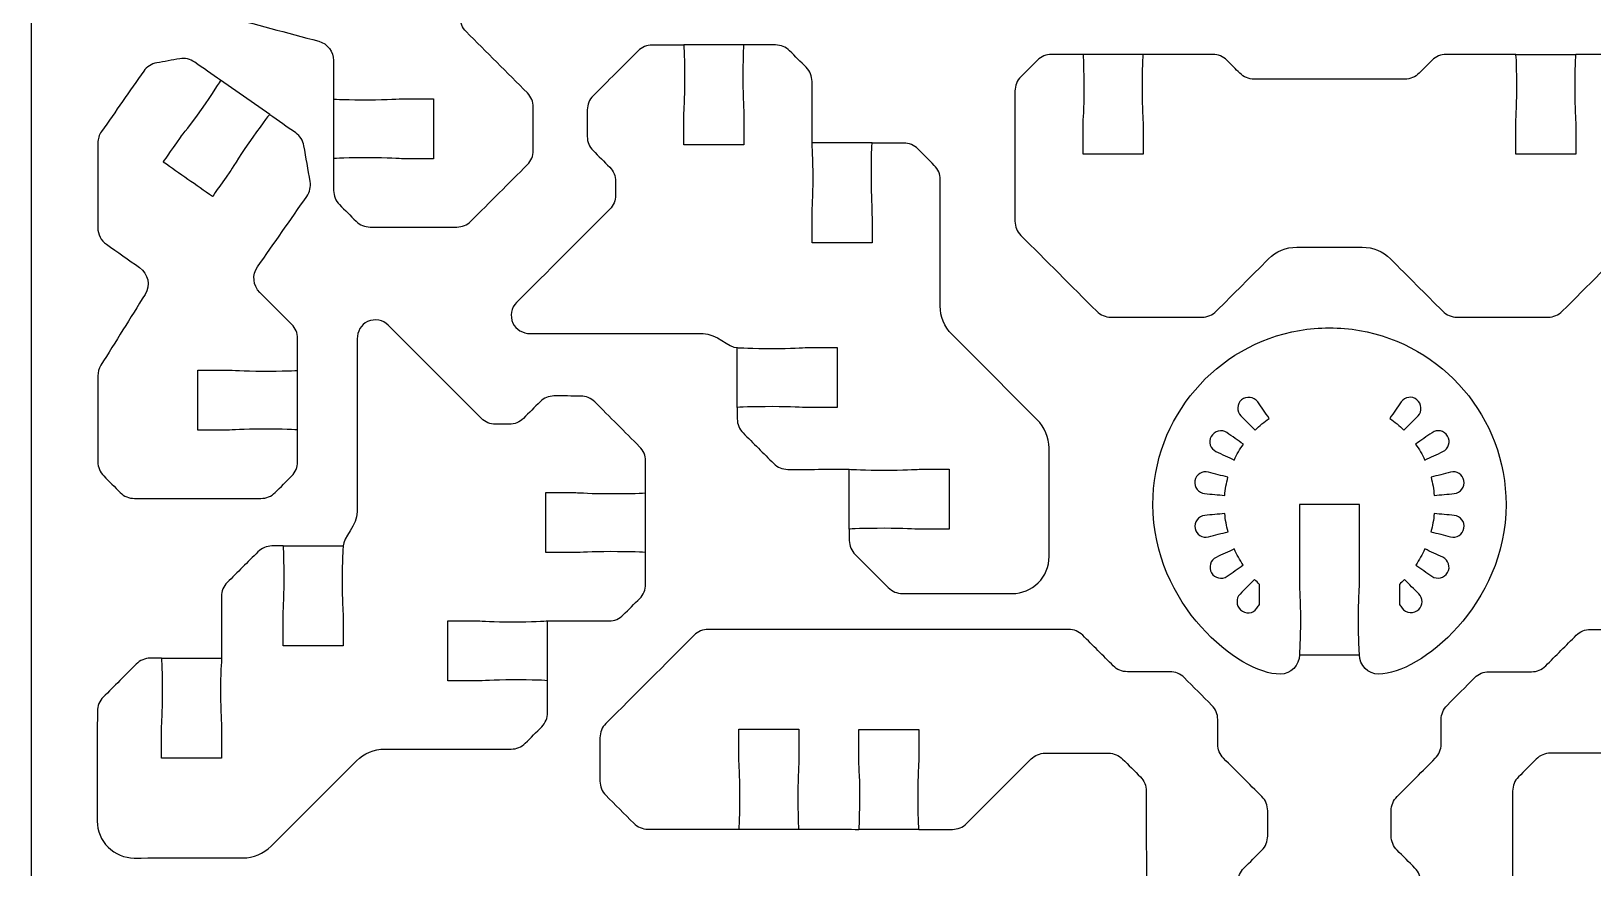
# Model space of a CAD drawing. Extents: x 0 to 400, y 230 to 450.
# Drawn here: x 0 to 78.2, y 283.8 to 325.6 of the extents above; entities that cross this region are included whole.
import ezdxf

# ---------------------------------------------------------------- set-up
doc = ezdxf.new("R2010")
doc.units = 0
doc.header["$MEASUREMENT"] = 0
doc.layers.add('DEFAULT', color=18, linetype='CONTINUOUS')

msp = doc.modelspace()

# ---------------------------------------------------------------- linework, layer by layer
at = {"layer": 'DEFAULT', "color": 1}
for points in [[(35.679, 324.929), (32.679, 324.929)], [(55.668, 324.454), (52.668, 324.454)], [(74.329, 324.452), (77.329, 324.452)], [(11.939, 321.439), (9.482, 323.16)], [(15.14, 322.234), (15.14, 319.234)], [(42.098, 320.022), (39.098, 320.022)], [(35.345, 306.779), (35.345, 309.779)], [(13.333, 305.655), (13.333, 308.655)], [(40.96, 300.69), (40.96, 303.69)], [(30.762, 299.523), (30.762, 302.523)], [(12.611, 299.857), (15.612, 299.857)], [(25.855, 293.105), (25.855, 296.105)], [(6.522, 294.242), (9.522, 294.242)], [(63.499, 294.412), (66.499, 294.412)], [(35.432, 285.686), (38.432, 285.686)], [(41.436, 285.675), (44.436, 285.675)]]:
    msp.add_lwpolyline(points, dxfattribs=at)
for points, knots in [([(0, 242), (0, 307.333), (0, 372.667), (0, 438), (0, 444.627), (5.372, 450), (12, 450), (47.333, 450), (82.667, 450), (118, 450), (124.628, 450), (130, 444.627), (130, 438), (130, 372.667), (130, 307.333), (130, 242), (130, 235.373), (124.628, 230), (118, 230), (82.667, 230), (47.333, 230), (12, 230), (5.372, 230), (0, 235.373), (0, 242)], [0, 0, 0, 0, 555.591, 555.591, 555.591, 556.591, 556.591, 556.591, 857.063, 857.063, 857.063, 858.063, 858.063, 858.063, 1413.654, 1413.654, 1413.654, 1414.654, 1414.654, 1414.654, 1715.126, 1715.126, 1715.126, 1716.126, 1716.126, 1716.126, 1716.126]), ([(25.139, 321.817), (25.139, 321.093), (25.139, 320.368), (25.139, 319.644), (25.139, 319.378), (25.033, 319.124), (24.845, 318.936), (23.901, 317.993), (22.957, 317.05), (22.013, 316.107), (21.825, 315.919), (21.571, 315.814), (21.306, 315.814), (19.861, 315.814), (18.415, 315.814), (16.97, 315.814), (16.704, 315.814), (16.45, 315.919), (16.263, 316.107), (15.986, 316.383), (15.71, 316.66), (15.434, 316.936), (15.246, 317.123), (15.141, 317.378), (15.141, 317.643), (15.141, 318.172), (15.141, 318.7), (15.141, 319.229), (15.141, 319.257), (15.924, 319.279), (16.891, 319.279), (17.857, 319.279), (18.429, 319.229), (18.64, 319.229), (19.14, 319.229), (19.64, 319.229), (20.14, 319.229), (20.14, 320.23), (20.14, 321.231), (20.14, 322.231), (19.64, 322.231), (19.14, 322.231), (18.64, 322.231), (18.429, 322.231), (17.857, 322.182), (16.891, 322.182), (15.924, 322.182), (15.141, 322.203), (15.137, 322.231), (15.137, 322.869), (15.137, 323.507), (15.137, 324.145), (15.137, 324.598), (14.833, 324.994), (14.396, 325.111), (12.797, 325.539), (11.199, 325.968), (9.6, 326.396), (9.344, 326.465), (9.126, 326.632), (8.993, 326.862), (8.323, 328.021), (7.654, 329.18), (6.984, 330.339), (6.851, 330.569), (6.815, 330.842), (6.884, 331.098), (7.23, 332.387), (7.576, 333.676), (7.921, 334.965), (7.99, 335.221), (8.158, 335.44), (8.388, 335.572), (9.544, 336.239), (10.701, 336.905), (11.858, 337.572), (12.087, 337.704), (12.36, 337.739), (12.616, 337.671), (13.905, 337.325), (15.195, 336.979), (16.484, 336.633), (16.74, 336.564), (16.958, 336.397), (17.091, 336.167), (18.508, 333.712), (19.925, 331.258), (21.343, 328.803), (21.431, 328.651), (21.477, 328.478), (21.477, 328.303), (21.477, 327.638), (21.477, 326.972), (21.477, 326.307), (21.477, 326.042), (21.582, 325.788), (21.77, 325.6), (22.795, 324.575), (23.82, 323.55), (24.846, 322.524), (25.033, 322.337), (25.139, 322.082), (25.139, 321.817)], [1, 1, 1, 1, 7.161, 7.161, 7.161, 8.161, 8.161, 8.161, 19.509359, 19.509359, 19.509359, 20.509359, 20.509359, 20.509359, 32.802359, 32.802359, 32.802359, 33.802359, 33.802359, 33.802359, 37.12576, 37.12576, 37.12576, 38.12576, 38.12576, 38.12576, 42.62176, 42.62176, 42.62176, 43.62176, 43.62176, 43.62176, 44.62176, 44.62176, 44.62176, 48.87176, 48.87176, 48.87176, 57.38176, 57.38176, 57.38176, 61.63176, 61.63176, 61.63176, 62.63176, 62.63176, 62.63176, 63.64176, 63.64176, 63.64176, 69.06676, 69.06676, 69.06676, 70.06676, 70.06676, 70.06676, 84.1414, 84.1414, 84.1414, 85.1414, 85.1414, 85.1414, 96.524447, 96.524447, 96.524447, 97.524447, 97.524447, 97.524447, 108.871922, 108.871922, 108.871922, 109.871922, 109.871922, 109.871922, 121.222786, 121.222786, 121.222786, 122.222786, 122.222786, 122.222786, 133.574643, 133.574643, 133.574643, 134.574643, 134.574643, 134.574643, 158.679424, 158.679424, 158.679424, 159.679424, 159.679424, 159.679424, 165.335424, 165.335424, 165.335424, 166.335424, 166.335424, 166.335424, 178.667366, 178.667366, 178.667366, 179.667366, 179.667366, 179.667366, 179.667366]), ([(44.39, 319.728), (44.666, 319.453), (44.941, 319.178), (45.216, 318.902), (45.406, 318.713), (45.51, 318.458), (45.51, 318.194), (45.51, 316.084), (45.51, 313.973), (45.51, 311.863), (45.508, 311.332), (45.72, 310.825), (46.097, 310.448), (47.522, 309.023), (48.947, 307.598), (50.372, 306.173), (50.749, 305.796), (50.958, 305.287), (50.958, 304.759), (50.959, 302.947), (50.96, 301.135), (50.961, 299.323), (50.961, 298.834), (50.766, 298.36), (50.42, 298.013), (50.073, 297.666), (49.602, 297.47), (49.11, 297.472), (47.28, 297.473), (45.45, 297.474), (43.619, 297.475), (43.355, 297.475), (43.101, 297.579), (42.911, 297.769), (42.359, 298.321), (41.807, 298.873), (41.255, 299.425), (41.07, 299.61), (40.963, 299.862), (40.96, 300.124), (40.96, 300.312), (40.96, 300.5), (40.96, 300.687), (40.96, 300.717), (41.744, 300.737), (42.711, 300.737), (43.677, 300.74), (44.248, 300.688), (44.46, 300.69), (45.336, 300.688), (45.959, 300.688), (45.959, 300.688), (45.959, 301.689), (45.959, 302.69), (45.959, 303.691), (45.959, 303.691), (45.336, 303.691), (44.458, 303.691), (44.248, 303.691), (43.677, 303.644), (42.711, 303.641), (41.744, 303.641), (41.105, 303.691), (40.96, 303.691), (39.932, 303.69), (38.903, 303.689), (37.875, 303.688), (37.613, 303.688), (37.362, 303.792), (37.177, 303.977), (36.664, 304.49), (36.152, 305.002), (35.64, 305.514), (35.454, 305.7), (35.349, 305.952), (35.348, 306.215), (35.347, 306.402), (35.346, 306.589), (35.345, 306.777), (35.345, 306.807), (36.129, 306.826), (37.096, 306.826), (38.062, 306.829), (38.633, 306.777), (38.845, 306.779), (39.721, 306.777), (40.344, 306.777), (40.344, 306.777), (40.344, 307.778), (40.344, 308.779), (40.344, 309.78), (40.344, 309.78), (39.721, 309.78), (38.843, 309.78), (38.633, 309.78), (38.062, 309.733), (37.096, 309.73), (36.129, 309.73), (35.415, 309.78), (35.345, 309.78), (34.951, 309.78), (34.28, 310.486), (33.642, 310.486), (30.755, 310.486), (27.867, 310.486), (24.98, 310.486), (24.621, 310.486), (24.27, 310.678), (24.12, 311.007), (23.95, 311.372), (24.038, 311.778), (24.3, 312.04), (25.854, 313.595), (27.409, 315.149), (28.963, 316.704), (29.151, 316.891), (29.256, 317.145), (29.256, 317.411), (29.256, 317.64), (29.256, 317.87), (29.256, 318.099), (29.256, 318.364), (29.151, 318.618), (28.962, 318.808), (28.683, 319.086), (28.405, 319.364), (28.127, 319.642), (27.942, 319.827), (27.839, 320.078), (27.839, 320.339), (27.84, 320.785), (27.841, 321.231), (27.842, 321.677), (27.842, 321.941), (27.947, 322.193), (28.134, 322.38), (28.883, 323.129), (29.632, 323.879), (30.382, 324.628), (30.57, 324.816), (30.824, 324.921), (31.09, 324.922), (31.619, 324.923), (32.149, 324.923), (32.679, 324.924), (32.706, 324.897), (32.726, 324.123), (32.726, 323.175), (32.729, 322.21), (32.678, 321.636), (32.678, 321.427), (32.676, 320.551), (32.678, 319.925), (32.678, 319.925), (33.679, 319.926), (34.679, 319.927), (35.68, 319.927), (35.68, 320.426), (35.68, 320.925), (35.68, 321.424), (35.68, 321.639), (35.632, 322.21), (35.63, 323.175), (35.63, 324.128), (35.652, 324.899), (35.68, 324.927), (36.208, 324.927), (36.737, 324.927), (37.266, 324.927), (37.531, 324.927), (37.786, 324.821), (37.973, 324.634), (38.249, 324.358), (38.524, 324.082), (38.8, 323.807), (38.99, 323.617), (39.094, 323.362), (39.094, 323.098), (39.094, 322.072), (39.094, 321.046), (39.094, 320.02), (39.094, 319.875), (39.145, 319.237), (39.145, 318.269), (39.142, 317.304), (39.094, 316.732), (39.094, 316.523), (39.094, 315.644), (39.094, 315.021), (39.094, 315.021), (40.096, 315.021), (41.097, 315.021), (42.098, 315.021), (42.098, 315.021), (42.098, 315.645), (42.095, 316.52), (42.098, 316.732), (42.045, 317.304), (42.048, 318.269), (42.048, 319.237), (42.068, 320.02), (42.098, 320.02), (42.627, 320.02), (43.157, 320.02), (43.686, 320.02), (43.95, 320.02), (44.203, 319.915), (44.39, 319.728)], [0, 0, 0, 0, 3.310674, 3.310674, 3.310674, 4.310674, 4.310674, 4.310674, 22.256674, 22.256674, 22.256674, 23.256674, 23.256674, 23.256674, 40.395528, 40.395528, 40.395528, 41.395528, 41.395528, 41.395528, 56.80353, 56.80353, 56.80353, 57.80353, 57.80353, 57.80353, 58.80353, 58.80353, 58.80353, 74.367531, 74.367531, 74.367531, 75.367531, 75.367531, 75.367531, 82.007971, 82.007971, 82.007971, 83.007971, 83.007971, 83.007971, 84.604971, 84.604971, 84.604971, 85.604971, 85.604971, 85.604971, 86.604971, 86.604971, 86.604971, 87.604971, 87.604971, 87.604971, 96.117971, 96.117971, 96.117971, 97.117971, 97.117971, 97.117971, 98.117971, 98.117971, 98.117971, 99.117971, 99.117971, 99.117971, 107.864974, 107.864974, 107.864974, 108.864974, 108.864974, 108.864974, 115.026702, 115.026702, 115.026702, 116.026702, 116.026702, 116.026702, 117.619718, 117.619718, 117.619718, 118.619718, 118.619718, 118.619718, 119.619718, 119.619718, 119.619718, 120.619718, 120.619718, 120.619718, 129.133718, 129.133718, 129.133718, 130.133718, 130.133718, 130.133718, 131.133718, 131.133718, 131.133718, 132.133718, 132.133718, 132.133718, 133.133718, 133.133718, 133.133718, 157.684718, 157.684718, 157.684718, 158.684718, 158.684718, 158.684718, 159.684718, 159.684718, 159.684718, 178.380621, 178.380621, 178.380621, 179.380621, 179.380621, 179.380621, 181.331621, 181.331621, 181.331621, 182.331621, 182.331621, 182.331621, 185.676943, 185.676943, 185.676943, 186.676943, 186.676943, 186.676943, 190.469952, 190.469952, 190.469952, 191.469952, 191.469952, 191.469952, 200.481321, 200.481321, 200.481321, 201.481321, 201.481321, 201.481321, 205.986326, 205.986326, 205.986326, 206.986326, 206.986326, 206.986326, 207.986326, 207.986326, 207.986326, 208.986326, 208.986326, 208.986326, 217.493328, 217.493328, 217.493328, 221.736328, 221.736328, 221.736328, 222.736328, 222.736328, 222.736328, 223.736328, 223.736328, 223.736328, 228.233328, 228.233328, 228.233328, 229.233328, 229.233328, 229.233328, 232.549659, 232.549659, 232.549659, 233.549659, 233.549659, 233.549659, 242.275659, 242.275659, 242.275659, 243.275659, 243.275659, 243.275659, 244.275659, 244.275659, 244.275659, 245.275659, 245.275659, 245.275659, 253.789659, 253.789659, 253.789659, 254.789659, 254.789659, 254.789659, 255.789659, 255.789659, 255.789659, 256.789659, 256.789659, 256.789659, 261.290659, 261.290659, 261.290659, 262.290659, 262.290659, 262.290659, 262.290659]), ([(11.443, 312.543), (11.975, 312.01), (12.508, 311.478), (13.04, 310.945), (13.228, 310.758), (13.333, 310.503), (13.333, 310.238), (13.333, 309.71), (13.333, 309.181), (13.333, 308.652), (13.333, 308.624), (12.55, 308.603), (11.583, 308.603), (10.617, 308.603), (10.045, 308.652), (9.834, 308.652), (9.334, 308.652), (8.834, 308.652), (8.334, 308.652), (8.334, 307.652), (8.334, 306.651), (8.334, 305.65), (8.834, 305.65), (9.334, 305.65), (9.834, 305.65), (10.045, 305.65), (10.617, 305.7), (11.583, 305.7), (12.55, 305.7), (13.333, 305.678), (13.333, 305.65), (13.333, 305.121), (13.333, 304.593), (13.333, 304.064), (13.333, 303.799), (13.228, 303.544), (13.04, 303.357), (12.764, 303.08), (12.488, 302.804), (12.211, 302.528), (12.024, 302.34), (11.77, 302.235), (11.504, 302.235), (9.391, 302.235), (7.278, 302.235), (5.164, 302.235), (4.899, 302.235), (4.645, 302.34), (4.457, 302.528), (4.181, 302.804), (3.904, 303.081), (3.628, 303.357), (3.441, 303.544), (3.335, 303.799), (3.335, 304.064), (3.335, 305.498), (3.335, 306.932), (3.335, 308.366), (3.335, 308.553), (3.388, 308.736), (3.487, 308.895), (4.225, 310.077), (4.963, 311.259), (5.701, 312.44), (5.983, 312.892), (5.862, 313.484), (5.426, 313.79), (4.871, 314.178), (4.317, 314.566), (3.762, 314.954), (3.495, 315.141), (3.335, 315.447), (3.335, 315.774), (3.335, 317.188), (3.335, 318.603), (3.335, 320.018), (3.335, 320.223), (3.398, 320.423), (3.516, 320.591), (4.222, 321.6), (4.928, 322.61), (5.634, 323.619), (5.786, 323.837), (6.019, 323.985), (6.281, 324.031), (6.666, 324.098), (7.051, 324.166), (7.436, 324.234), (7.697, 324.279), (7.966, 324.219), (8.183, 324.067), (8.615, 323.764), (9.048, 323.461), (9.481, 323.158), (9.505, 323.141), (9.072, 322.488), (8.521, 321.694), (7.964, 320.908), (7.593, 320.463), (7.473, 320.294), (6.972, 319.574), (6.613, 319.062), (6.613, 319.062), (7.432, 318.489), (8.252, 317.915), (9.072, 317.341), (9.072, 317.341), (9.431, 317.852), (9.936, 318.569), (10.056, 318.741), (10.342, 319.239), (10.899, 320.029), (11.439, 320.805), (11.901, 321.43), (11.94, 321.437), (12.373, 321.133), (12.807, 320.829), (13.241, 320.525), (13.458, 320.372), (13.606, 320.14), (13.652, 319.878), (13.756, 319.284), (13.86, 318.689), (13.964, 318.094), (14.009, 317.833), (13.95, 317.565), (13.798, 317.348), (12.976, 316.173), (12.153, 314.998), (11.331, 313.823), (11.052, 313.426), (11.1, 312.886), (11.443, 312.543)], [0, 0, 0, 0, 6.403559, 6.403559, 6.403559, 7.403559, 7.403559, 7.403559, 11.898559, 11.898559, 11.898559, 12.898559, 12.898559, 12.898559, 13.898559, 13.898559, 13.898559, 18.148559, 18.148559, 18.148559, 26.659559, 26.659559, 26.659559, 30.909559, 30.909559, 30.909559, 31.909559, 31.909559, 31.909559, 32.909559, 32.909559, 32.909559, 37.404559, 37.404559, 37.404559, 38.404559, 38.404559, 38.404559, 41.727961, 41.727961, 41.727961, 42.727961, 42.727961, 42.727961, 60.699961, 60.699961, 60.699961, 61.699961, 61.699961, 61.699961, 65.022656, 65.022656, 65.022656, 66.022656, 66.022656, 66.022656, 78.215656, 78.215656, 78.215656, 79.215656, 79.215656, 79.215656, 91.063465, 91.063465, 91.063465, 92.063465, 92.063465, 92.063465, 97.8216, 97.8216, 97.8216, 98.8216, 98.8216, 98.8216, 110.8526, 110.8526, 110.8526, 111.8526, 111.8526, 111.8526, 122.327956, 122.327956, 122.327956, 123.327956, 123.327956, 123.327956, 126.654035, 126.654035, 126.654035, 127.654035, 127.654035, 127.654035, 132.145802, 132.145802, 132.145802, 133.145802, 133.145802, 133.145802, 134.145802, 134.145802, 134.145802, 135.145802, 135.145802, 135.145802, 143.653771, 143.653771, 143.653771, 144.653771, 144.653771, 144.653771, 145.653771, 145.653771, 145.653771, 146.653771, 146.653771, 146.653771, 151.157499, 151.157499, 151.157499, 152.157499, 152.157499, 152.157499, 157.29234, 157.29234, 157.29234, 158.29234, 158.29234, 158.29234, 170.488082, 170.488082, 170.488082, 171.488082, 171.488082, 171.488082, 171.488082]), ([(61.95, 314.221), (61.077, 313.348), (60.203, 312.474), (59.329, 311.6), (59.142, 311.413), (58.887, 311.307), (58.622, 311.307), (57.099, 311.307), (55.576, 311.307), (54.053, 311.307), (53.788, 311.307), (53.534, 311.413), (53.346, 311.6), (52.079, 312.867), (50.813, 314.133), (49.546, 315.399), (49.359, 315.587), (49.254, 315.841), (49.254, 316.107), (49.254, 318.279), (49.254, 320.451), (49.254, 322.623), (49.254, 322.888), (49.359, 323.143), (49.546, 323.33), (49.823, 323.606), (50.099, 323.883), (50.375, 324.159), (50.563, 324.347), (50.817, 324.452), (51.083, 324.452), (51.611, 324.452), (52.14, 324.452), (52.669, 324.452), (52.697, 324.452), (52.718, 323.669), (52.718, 322.702), (52.718, 321.735), (52.669, 321.164), (52.669, 320.952), (52.669, 320.452), (52.669, 319.953), (52.669, 319.453), (53.669, 319.453), (54.67, 319.453), (55.671, 319.453), (55.671, 319.953), (55.671, 320.452), (55.671, 320.952), (55.671, 321.164), (55.621, 321.735), (55.621, 322.702), (55.621, 323.669), (55.642, 324.452), (55.671, 324.452), (56.833, 324.452), (57.996, 324.452), (59.158, 324.452), (59.424, 324.452), (59.678, 324.347), (59.865, 324.159), (60.082, 323.943), (60.298, 323.726), (60.514, 323.51), (60.702, 323.322), (60.956, 323.217), (61.221, 323.217), (63.74, 323.217), (66.259, 323.217), (68.778, 323.217), (69.044, 323.217), (69.298, 323.322), (69.486, 323.51), (69.702, 323.726), (69.918, 323.943), (70.135, 324.159), (70.322, 324.347), (70.577, 324.452), (70.842, 324.452), (72.004, 324.452), (73.167, 324.452), (74.329, 324.452), (74.357, 324.452), (74.378, 323.669), (74.378, 322.702), (74.378, 321.735), (74.329, 321.164), (74.329, 320.952), (74.329, 320.452), (74.329, 319.953), (74.329, 319.453), (75.33, 319.453), (76.331, 319.453), (77.331, 319.453), (77.331, 319.953), (77.331, 320.452), (77.331, 320.952), (77.331, 321.164), (77.282, 321.735), (77.282, 322.702), (77.282, 323.669), (77.303, 324.452), (77.331, 324.452), (77.86, 324.452), (78.389, 324.452), (78.917, 324.452), (79.183, 324.452), (79.437, 324.347), (79.625, 324.159), (79.901, 323.883), (80.177, 323.606), (80.453, 323.33), (80.641, 323.143), (80.746, 322.888), (80.746, 322.623), (80.746, 320.451), (80.746, 318.279), (80.746, 316.106), (80.746, 315.841), (80.641, 315.587), (80.454, 315.399), (79.188, 314.133), (77.923, 312.867), (76.658, 311.6), (76.47, 311.413), (76.216, 311.307), (75.95, 311.307), (74.427, 311.307), (72.904, 311.307), (71.382, 311.307), (71.116, 311.307), (70.862, 311.413), (70.674, 311.6), (69.801, 312.474), (68.927, 313.348), (68.054, 314.221), (67.679, 314.596), (67.17, 314.807), (66.639, 314.807), (65.548, 314.807), (64.456, 314.807), (63.364, 314.807), (62.834, 314.807), (62.325, 314.596), (61.95, 314.221)], [0, 0, 0, 0, 10.506193, 10.506193, 10.506193, 11.506193, 11.506193, 11.506193, 24.458193, 24.458193, 24.458193, 25.458193, 25.458193, 25.458193, 40.688566, 40.688566, 40.688566, 41.688566, 41.688566, 41.688566, 60.159566, 60.159566, 60.159566, 61.159566, 61.159566, 61.159566, 64.48226, 64.48226, 64.48226, 65.48226, 65.48226, 65.48226, 69.97726, 69.97726, 69.97726, 70.97726, 70.97726, 70.97726, 71.97726, 71.97726, 71.97726, 76.22726, 76.22726, 76.22726, 84.73826, 84.73826, 84.73826, 88.98826, 88.98826, 88.98826, 89.98826, 89.98826, 89.98826, 90.98826, 90.98826, 90.98826, 100.87326, 100.87326, 100.87326, 101.87326, 101.87326, 101.87326, 104.474706, 104.474706, 104.474706, 105.474706, 105.474706, 105.474706, 126.896706, 126.896706, 126.896706, 127.896706, 127.896706, 127.896706, 130.497445, 130.497445, 130.497445, 131.497445, 131.497445, 131.497445, 141.382445, 141.382445, 141.382445, 142.382445, 142.382445, 142.382445, 143.382445, 143.382445, 143.382445, 147.632445, 147.632445, 147.632445, 156.142445, 156.142445, 156.142445, 160.392445, 160.392445, 160.392445, 161.392445, 161.392445, 161.392445, 162.392445, 162.392445, 162.392445, 166.888445, 166.888445, 166.888445, 167.888445, 167.888445, 167.888445, 171.210433, 171.210433, 171.210433, 172.210433, 172.210433, 172.210433, 190.682433, 190.682433, 190.682433, 191.682433, 191.682433, 191.682433, 206.905736, 206.905736, 206.905736, 207.905736, 207.905736, 207.905736, 220.855736, 220.855736, 220.855736, 221.855736, 221.855736, 221.855736, 232.361928, 232.361928, 232.361928, 233.361928, 233.361928, 233.361928, 242.644928, 242.644928, 242.644928, 243.644928, 243.644928, 243.644928, 243.644928]), ([(25.563, 290.81), (25.288, 290.535), (25.013, 290.259), (24.738, 289.984), (24.548, 289.795), (24.294, 289.69), (24.029, 289.69), (21.919, 289.69), (19.809, 289.69), (17.698, 289.69), (17.167, 289.692), (16.66, 289.48), (16.284, 289.104), (14.859, 287.679), (13.433, 286.253), (12.008, 284.828), (11.632, 284.451), (11.123, 284.242), (10.594, 284.242), (8.782, 284.241), (6.97, 284.24), (5.158, 284.239), (4.67, 284.239), (4.195, 284.434), (3.849, 284.781), (3.502, 285.127), (3.305, 285.599), (3.307, 286.09), (3.308, 287.921), (3.309, 289.751), (3.31, 291.581), (3.31, 291.845), (3.415, 292.1), (3.604, 292.289), (4.156, 292.841), (4.708, 293.393), (5.26, 293.945), (5.445, 294.13), (5.697, 294.238), (5.959, 294.24), (6.147, 294.24), (6.335, 294.24), (6.523, 294.24), (6.553, 294.24), (6.573, 293.456), (6.573, 292.489), (6.575, 291.524), (6.523, 290.952), (6.525, 290.74), (6.523, 289.864), (6.523, 289.241), (6.523, 289.241), (7.524, 289.241), (8.525, 289.241), (9.526, 289.241), (9.526, 289.241), (9.526, 289.864), (9.526, 290.743), (9.526, 290.952), (9.479, 291.523), (9.476, 292.489), (9.476, 293.457), (9.526, 294.095), (9.526, 294.24), (9.525, 295.269), (9.525, 296.297), (9.524, 297.326), (9.524, 297.587), (9.627, 297.839), (9.813, 298.024), (10.325, 298.536), (10.837, 299.048), (11.35, 299.561), (11.536, 299.746), (11.787, 299.851), (12.05, 299.853), (12.237, 299.854), (12.425, 299.854), (12.612, 299.855), (12.642, 299.855), (12.662, 299.072), (12.662, 298.104), (12.665, 297.139), (12.612, 296.567), (12.614, 296.355), (12.612, 295.48), (12.612, 294.856), (12.612, 294.856), (13.613, 294.856), (14.614, 294.856), (15.615, 294.856), (15.615, 294.856), (15.615, 295.48), (15.615, 296.358), (15.615, 296.567), (15.568, 297.139), (15.565, 298.104), (15.565, 299.072), (15.615, 299.785), (15.615, 299.855), (15.615, 300.249), (16.321, 300.92), (16.321, 301.559), (16.321, 304.446), (16.321, 307.333), (16.321, 310.22), (16.321, 310.579), (16.513, 310.931), (16.842, 311.081), (17.207, 311.25), (17.613, 311.163), (17.875, 310.901), (19.43, 309.346), (20.985, 307.791), (22.539, 306.237), (22.726, 306.05), (22.981, 305.944), (23.246, 305.944), (23.476, 305.944), (23.705, 305.944), (23.934, 305.944), (24.199, 305.944), (24.453, 306.049), (24.643, 306.239), (24.921, 306.517), (25.2, 306.795), (25.478, 307.073), (25.663, 307.258), (25.913, 307.362), (26.174, 307.361), (26.621, 307.36), (27.067, 307.359), (27.513, 307.358), (27.776, 307.358), (28.029, 307.253), (28.215, 307.067), (28.964, 306.317), (29.714, 305.568), (30.463, 304.819), (30.651, 304.631), (30.757, 304.376), (30.757, 304.111), (30.758, 303.581), (30.759, 303.051), (30.76, 302.521), (30.732, 302.494), (29.959, 302.474), (29.011, 302.474), (28.045, 302.472), (27.472, 302.522), (27.262, 302.522), (26.387, 302.524), (25.761, 302.522), (25.761, 302.522), (25.761, 301.521), (25.762, 300.521), (25.763, 299.521), (26.262, 299.521), (26.761, 299.521), (27.26, 299.521), (27.474, 299.521), (28.045, 299.568), (29.011, 299.57), (29.964, 299.57), (30.734, 299.548), (30.762, 299.521), (30.762, 298.992), (30.762, 298.463), (30.762, 297.934), (30.762, 297.669), (30.657, 297.415), (30.469, 297.227), (30.193, 296.952), (29.918, 296.676), (29.642, 296.4), (29.452, 296.211), (29.198, 296.106), (28.934, 296.106), (27.907, 296.106), (26.881, 296.106), (25.855, 296.106), (25.711, 296.106), (25.072, 296.056), (24.104, 296.056), (23.139, 296.059), (22.567, 296.106), (22.358, 296.106), (21.48, 296.106), (20.856, 296.106), (20.856, 296.106), (20.856, 295.105), (20.856, 294.103), (20.856, 293.102), (20.856, 293.102), (21.48, 293.102), (22.355, 293.105), (22.567, 293.102), (23.139, 293.155), (24.104, 293.152), (25.072, 293.152), (25.855, 293.132), (25.855, 293.102), (25.855, 292.573), (25.855, 292.044), (25.855, 291.514), (25.855, 291.25), (25.75, 290.997), (25.563, 290.81)], [0, 0, 0, 0, 3.310674, 3.310674, 3.310674, 4.310674, 4.310674, 4.310674, 22.256674, 22.256674, 22.256674, 23.256674, 23.256674, 23.256674, 40.396235, 40.396235, 40.396235, 41.396235, 41.396235, 41.396235, 56.805237, 56.805237, 56.805237, 57.805237, 57.805237, 57.805237, 58.805237, 58.805237, 58.805237, 74.368238, 74.368238, 74.368238, 75.368238, 75.368238, 75.368238, 82.007971, 82.007971, 82.007971, 83.007971, 83.007971, 83.007971, 84.604971, 84.604971, 84.604971, 85.604971, 85.604971, 85.604971, 86.604971, 86.604971, 86.604971, 87.604971, 87.604971, 87.604971, 96.118971, 96.118971, 96.118971, 97.118971, 97.118971, 97.118971, 98.118971, 98.118971, 98.118971, 99.118971, 99.118971, 99.118971, 107.865974, 107.865974, 107.865974, 108.865974, 108.865974, 108.865974, 115.027702, 115.027702, 115.027702, 116.027702, 116.027702, 116.027702, 117.620718, 117.620718, 117.620718, 118.620718, 118.620718, 118.620718, 119.620718, 119.620718, 119.620718, 120.620718, 120.620718, 120.620718, 129.133718, 129.133718, 129.133718, 130.133718, 130.133718, 130.133718, 131.133718, 131.133718, 131.133718, 132.133718, 132.133718, 132.133718, 133.133718, 133.133718, 133.133718, 157.684718, 157.684718, 157.684718, 158.684718, 158.684718, 158.684718, 159.684718, 159.684718, 159.684718, 178.380621, 178.380621, 178.380621, 179.380621, 179.380621, 179.380621, 181.331621, 181.331621, 181.331621, 182.331621, 182.331621, 182.331621, 185.67765, 185.67765, 185.67765, 186.67765, 186.67765, 186.67765, 190.470659, 190.470659, 190.470659, 191.470659, 191.470659, 191.470659, 200.482735, 200.482735, 200.482735, 201.482735, 201.482735, 201.482735, 205.98774, 205.98774, 205.98774, 206.98774, 206.98774, 206.98774, 207.98774, 207.98774, 207.98774, 208.98774, 208.98774, 208.98774, 217.494742, 217.494742, 217.494742, 221.737742, 221.737742, 221.737742, 222.737742, 222.737742, 222.737742, 223.737742, 223.737742, 223.737742, 228.234742, 228.234742, 228.234742, 229.234742, 229.234742, 229.234742, 232.551073, 232.551073, 232.551073, 233.551073, 233.551073, 233.551073, 242.277073, 242.277073, 242.277073, 243.277073, 243.277073, 243.277073, 244.277073, 244.277073, 244.277073, 245.277073, 245.277073, 245.277073, 253.791073, 253.791073, 253.791073, 254.791073, 254.791073, 254.791073, 255.791073, 255.791073, 255.791073, 256.791073, 256.791073, 256.791073, 261.292073, 261.292073, 261.292073, 262.292073, 262.292073, 262.292073, 262.292073]), ([(63.499, 310.639), (59.333, 309.927), (56.161, 306.3), (56.161, 301.926), (56.161, 296.927), (60.461, 293.442), (62.529, 293.438), (63.069, 293.442), (63.499, 293.872), (63.499, 294.412), (63.499, 294.496), (63.548, 295.195), (63.548, 296.161), (63.548, 297.128), (63.499, 297.7), (63.499, 297.911), (63.499, 299.249), (63.499, 300.588), (63.499, 301.926), (64.5, 301.926), (65.5, 301.926), (66.501, 301.926), (66.501, 300.588), (66.501, 299.249), (66.501, 297.911), (66.501, 297.7), (66.452, 297.128), (66.452, 296.161), (66.452, 295.195), (66.501, 294.496), (66.501, 294.412), (66.501, 293.872), (66.931, 293.442), (67.471, 293.442), (69.538, 293.442), (73.839, 296.927), (73.839, 301.926), (73.839, 306.3), (70.667, 309.927), (66.501, 310.639), (66.014, 310.728), (65.51, 310.77), (64.998, 310.77), (64.487, 310.77), (63.986, 310.728), (63.499, 310.639)], [1, 1, 1, 1, 2, 2, 2, 3.01, 3.01, 3.01, 4.01, 4.01, 4.01, 5.01, 5.01, 5.01, 6.01, 6.01, 6.01, 17.39, 17.39, 17.39, 25.9, 25.9, 25.9, 37.28, 37.28, 37.28, 38.28, 38.28, 38.28, 39.28, 39.28, 39.28, 40.29, 40.29, 40.29, 41.29, 41.29, 41.29, 42.29, 42.29, 42.29, 43.29, 43.29, 43.29, 44.29, 44.29, 44.29, 44.29]), ([(60.567, 306.364), (60.345, 306.586), (60.359, 306.956), (60.599, 307.161), (60.842, 307.366), (61.223, 307.327), (61.407, 307.066), (61.599, 306.791), (61.79, 306.515), (61.982, 306.24), (61.731, 306.064), (61.495, 305.866), (61.28, 305.651), (61.042, 305.889), (60.805, 306.126), (60.567, 306.364)], [2.856711, 2.856711, 2.856711, 2.856711, 3.856711, 3.856711, 3.856711, 4.856711, 4.856711, 4.856711, 7.708465, 7.708465, 7.708465, 8.708465, 8.708465, 8.708465, 11.565177, 11.565177, 11.565177, 11.565177]), ([(69.38, 307.175), (69.62, 306.974), (69.655, 306.582), (69.436, 306.364), (69.199, 306.126), (68.961, 305.889), (68.724, 305.651), (68.508, 305.866), (68.272, 306.064), (68.022, 306.24), (68.213, 306.515), (68.405, 306.791), (68.597, 307.066), (68.776, 307.32), (69.14, 307.376), (69.38, 307.175)], [1, 1, 1, 1, 2, 2, 2, 4.856711, 4.856711, 4.856711, 5.856711, 5.856711, 5.856711, 8.708465, 8.708465, 8.708465, 9.708465, 9.708465, 9.708465, 9.708465]), ([(59.318, 304.582), (59.033, 304.713), (58.916, 305.062), (59.072, 305.33), (59.227, 305.602), (59.608, 305.704), (59.862, 305.528), (60.138, 305.334), (60.414, 305.14), (60.691, 304.946), (60.514, 304.699), (60.359, 304.434), (60.232, 304.155), (59.928, 304.298), (59.623, 304.44), (59.318, 304.582)], [2.858706, 2.858706, 2.858706, 2.858706, 3.858706, 3.858706, 3.858706, 4.858706, 4.858706, 4.858706, 7.730117, 7.730117, 7.730117, 8.730117, 8.730117, 8.730117, 11.588823, 11.588823, 11.588823, 11.588823]), ([(70.914, 305.355), (71.077, 305.08), (70.971, 304.713), (70.681, 304.579), (70.379, 304.438), (70.077, 304.296), (69.775, 304.155), (69.644, 304.434), (69.489, 304.699), (69.313, 304.949), (69.587, 305.141), (69.861, 305.332), (70.135, 305.524), (70.396, 305.708), (70.756, 305.63), (70.914, 305.355)], [1, 1, 1, 1, 2, 2, 2, 4.836353, 4.836353, 4.836353, 5.836353, 5.836353, 5.836353, 8.679907, 8.679907, 8.679907, 9.679907, 9.679907, 9.679907, 9.679907]), ([(58.751, 302.476), (58.437, 302.504), (58.211, 302.797), (58.264, 303.111), (58.32, 303.422), (58.634, 303.637), (58.941, 303.552), (59.267, 303.465), (59.592, 303.378), (59.918, 303.291), (59.837, 302.998), (59.784, 302.698), (59.759, 302.388), (59.423, 302.417), (59.087, 302.447), (58.751, 302.476)], [2.870906, 2.870906, 2.870906, 2.870906, 3.870906, 3.870906, 3.870906, 4.870906, 4.870906, 4.870906, 7.738047, 7.738047, 7.738047, 8.738047, 8.738047, 8.738047, 11.608953, 11.608953, 11.608953, 11.608953]), ([(71.733, 303.125), (71.789, 302.811), (71.563, 302.504), (71.249, 302.476), (70.914, 302.447), (70.579, 302.417), (70.244, 302.388), (70.219, 302.698), (70.166, 302.998), (70.085, 303.291), (70.41, 303.378), (70.734, 303.465), (71.059, 303.552), (71.366, 303.637), (71.68, 303.439), (71.733, 303.125)], [1, 1, 1, 1, 2, 2, 2, 4.860944, 4.860944, 4.860944, 5.860944, 5.860944, 5.860944, 8.718425, 8.718425, 8.718425, 9.718425, 9.718425, 9.718425, 9.718425]), ([(59.922, 300.568), (59.596, 300.481), (59.27, 300.394), (58.945, 300.307), (58.641, 300.225), (58.327, 300.419), (58.271, 300.73), (58.214, 301.044), (58.437, 301.354), (58.754, 301.383), (59.089, 301.412), (59.424, 301.441), (59.759, 301.471), (59.788, 301.16), (59.841, 300.857), (59.922, 300.568)], [0, 0, 0, 0, 2.867141, 2.867141, 2.867141, 3.867141, 3.867141, 3.867141, 4.867141, 4.867141, 4.867141, 7.728085, 7.728085, 7.728085, 8.728085, 8.728085, 8.728085, 8.728085]), ([(71.246, 301.383), (71.563, 301.354), (71.789, 301.058), (71.733, 300.744), (71.676, 300.434), (71.359, 300.225), (71.055, 300.307), (70.731, 300.394), (70.406, 300.481), (70.082, 300.568), (70.163, 300.857), (70.216, 301.16), (70.244, 301.471), (70.578, 301.441), (70.912, 301.412), (71.246, 301.383)], [2.850982, 2.850982, 2.850982, 2.850982, 3.850982, 3.850982, 3.850982, 4.850982, 4.850982, 4.850982, 7.708464, 7.708464, 7.708464, 8.708464, 8.708464, 8.708464, 11.559446, 11.559446, 11.559446, 11.559446]), ([(60.677, 298.903), (60.409, 298.714), (60.14, 298.526), (59.872, 298.338), (59.611, 298.155), (59.248, 298.236), (59.089, 298.511), (58.934, 298.786), (59.04, 299.149), (59.326, 299.284), (59.628, 299.423), (59.93, 299.563), (60.232, 299.703), (60.359, 299.418), (60.511, 299.153), (60.677, 298.903)], [0, 0, 0, 0, 2.78539, 2.78539, 2.78539, 3.78539, 3.78539, 3.78539, 4.78539, 4.78539, 4.78539, 7.617527, 7.617527, 7.617527, 8.617527, 8.617527, 8.617527, 8.617527]), ([(70.674, 299.287), (70.96, 299.153), (71.073, 298.8), (70.918, 298.525), (70.759, 298.25), (70.389, 298.158), (70.128, 298.338), (69.861, 298.525), (69.594, 298.712), (69.327, 298.899), (69.493, 299.149), (69.644, 299.421), (69.775, 299.707), (70.075, 299.567), (70.375, 299.427), (70.674, 299.287)], [2.814001, 2.814001, 2.814001, 2.814001, 3.814001, 3.814001, 3.814001, 4.814001, 4.814001, 4.814001, 7.585462, 7.585462, 7.585462, 8.585462, 8.585462, 8.585462, 11.399463, 11.399463, 11.399463, 11.399463]), ([(61.499, 297.932), (61.499, 297.597), (61.499, 297.262), (61.499, 296.927), (61.455, 296.865), (61.412, 296.802), (61.368, 296.74), (61.178, 296.465), (60.79, 296.43), (60.546, 296.659), (60.327, 296.867), (60.306, 297.234), (60.521, 297.449), (60.765, 297.692), (61.008, 297.936), (61.252, 298.179), (61.333, 298.091), (61.414, 298.01), (61.499, 297.932)], [1, 1, 1, 1, 3.85, 3.85, 3.85, 4.496375, 4.496375, 4.496375, 5.496375, 5.496375, 5.496375, 6.496375, 6.496375, 6.496375, 9.423797, 9.423797, 9.423797, 10.423797, 10.423797, 10.423797, 10.423797]), ([(69.478, 297.453), (69.69, 297.241), (69.69, 296.888), (69.475, 296.68), (69.232, 296.451), (68.826, 296.468), (68.632, 296.744), (68.588, 296.806), (68.545, 296.868), (68.501, 296.93), (68.501, 297.263), (68.501, 297.596), (68.501, 297.929), (68.586, 298.006), (68.671, 298.091), (68.752, 298.179), (68.994, 297.937), (69.236, 297.695), (69.478, 297.453)], [2.91328, 2.91328, 2.91328, 2.91328, 3.91328, 3.91328, 3.91328, 4.91328, 4.91328, 4.91328, 5.559654, 5.559654, 5.559654, 8.389654, 8.389654, 8.389654, 9.389654, 9.389654, 9.389654, 12.302934, 12.302934, 12.302934, 12.302934]), ([(63.506, 276.629), (63.506, 274.572), (63.506, 272.515), (63.506, 270.458), (63.506, 270.193), (63.401, 269.939), (63.214, 269.752), (62.915, 269.452), (62.616, 269.153), (62.318, 268.853), (62.13, 268.665), (61.875, 268.559), (61.61, 268.559), (61.216, 268.559), (60.823, 268.559), (60.43, 268.559), (60.402, 268.559), (60.381, 269.343), (60.381, 270.309), (60.381, 271.276), (60.43, 271.847), (60.43, 272.059), (60.43, 273.227), (60.43, 274.394), (60.43, 275.562), (59.429, 275.562), (58.428, 275.562), (57.428, 275.562), (57.428, 274.394), (57.428, 273.227), (57.428, 272.059), (57.428, 271.847), (57.477, 271.276), (57.477, 270.309), (57.477, 269.343), (57.456, 268.559), (57.428, 268.559), (57.035, 268.559), (56.641, 268.559), (56.248, 268.559), (55.982, 268.559), (55.728, 268.665), (55.54, 268.853), (55.241, 269.153), (54.942, 269.452), (54.644, 269.752), (54.457, 269.939), (54.352, 270.193), (54.352, 270.458), (54.352, 272.515), (54.352, 274.571), (54.352, 276.628), (54.352, 276.893), (54.457, 277.147), (54.644, 277.335), (54.943, 277.633), (55.241, 277.932), (55.54, 278.23), (55.728, 278.418), (55.833, 278.673), (55.833, 278.938), (55.832, 281.823), (55.831, 284.707), (55.83, 287.591), (55.83, 287.856), (55.725, 288.11), (55.538, 288.297), (55.24, 288.596), (54.942, 288.894), (54.645, 289.193), (54.457, 289.381), (54.202, 289.486), (53.937, 289.486), (52.88, 289.486), (51.822, 289.486), (50.765, 289.486), (50.5, 289.486), (50.246, 289.381), (50.058, 289.194), (48.981, 288.118), (47.904, 287.041), (46.827, 285.965), (46.639, 285.778), (46.385, 285.673), (46.12, 285.673), (45.56, 285.673), (44.999, 285.673), (44.438, 285.673), (44.41, 285.673), (44.389, 286.456), (44.389, 287.422), (44.389, 288.389), (44.438, 288.961), (44.438, 289.172), (44.438, 289.672), (44.438, 290.172), (44.438, 290.672), (43.438, 290.672), (42.437, 290.672), (41.436, 290.672), (41.436, 290.172), (41.436, 289.672), (41.436, 289.172), (41.436, 288.961), (41.486, 288.389), (41.486, 287.422), (41.486, 286.456), (41.465, 285.673), (41.436, 285.673), (40.436, 285.676), (39.435, 285.68), (38.434, 285.683), (38.406, 285.683), (38.385, 286.466), (38.385, 287.433), (38.385, 288.4), (38.434, 288.971), (38.434, 289.183), (38.434, 289.683), (38.434, 290.182), (38.434, 290.682), (37.434, 290.682), (36.433, 290.682), (35.432, 290.682), (35.432, 290.182), (35.432, 289.683), (35.432, 289.183), (35.432, 288.971), (35.481, 288.4), (35.481, 287.433), (35.481, 286.466), (35.46, 285.683), (35.432, 285.683), (33.913, 285.683), (32.394, 285.683), (30.876, 285.683), (30.61, 285.683), (30.356, 285.789), (30.169, 285.976), (29.702, 286.443), (29.235, 286.91), (28.768, 287.377), (28.581, 287.564), (28.475, 287.819), (28.475, 288.084), (28.475, 288.808), (28.475, 289.533), (28.475, 290.257), (28.475, 290.523), (28.581, 290.777), (28.768, 290.964), (30.243, 292.439), (31.717, 293.914), (33.192, 295.388), (33.38, 295.575), (33.634, 295.681), (33.899, 295.681), (39.912, 295.681), (45.924, 295.681), (51.937, 295.681), (52.202, 295.681), (52.457, 295.575), (52.644, 295.387), (53.155, 294.876), (53.665, 294.365), (54.175, 293.854), (54.362, 293.667), (54.617, 293.561), (54.883, 293.561), (55.594, 293.561), (56.305, 293.561), (57.017, 293.561), (57.282, 293.561), (57.537, 293.455), (57.724, 293.267), (58.188, 292.803), (58.651, 292.339), (59.115, 291.875), (59.302, 291.687), (59.407, 291.433), (59.407, 291.168), (59.407, 290.757), (59.407, 290.346), (59.407, 289.936), (59.407, 289.671), (59.512, 289.416), (59.7, 289.229), (60.338, 288.59), (60.977, 287.952), (61.615, 287.313), (61.803, 287.126), (61.908, 286.871), (61.908, 286.606), (61.908, 286.184), (61.908, 285.762), (61.908, 285.339), (61.908, 285.074), (61.803, 284.82), (61.615, 284.632), (61.317, 284.333), (61.018, 284.035), (60.719, 283.736), (60.532, 283.549), (60.426, 283.294), (60.426, 283.029), (60.426, 282.197), (60.426, 281.366), (60.426, 280.534), (60.426, 280.269), (60.532, 280.015), (60.72, 279.827), (61.551, 278.997), (62.382, 278.167), (63.213, 277.337), (63.401, 277.149), (63.506, 276.895), (63.506, 276.629)], [1, 1, 1, 1, 18.493, 18.493, 18.493, 19.493, 19.493, 19.493, 23.090762, 23.090762, 23.090762, 24.090762, 24.090762, 24.090762, 27.434762, 27.434762, 27.434762, 28.434762, 28.434762, 28.434762, 29.434762, 29.434762, 29.434762, 39.364762, 39.364762, 39.364762, 47.874762, 47.874762, 47.874762, 57.804762, 57.804762, 57.804762, 58.804762, 58.804762, 58.804762, 59.804762, 59.804762, 59.804762, 63.148762, 63.148762, 63.148762, 64.148762, 64.148762, 64.148762, 67.746524, 67.746524, 67.746524, 68.746524, 68.746524, 68.746524, 86.235524, 86.235524, 86.235524, 87.235524, 87.235524, 87.235524, 90.826212, 90.826212, 90.826212, 91.826212, 91.826212, 91.826212, 116.355213, 116.355213, 116.355213, 117.355213, 117.355213, 117.355213, 120.939541, 120.939541, 120.939541, 121.939541, 121.939541, 121.939541, 130.929541, 130.929541, 130.929541, 131.929541, 131.929541, 131.929541, 144.878082, 144.878082, 144.878082, 145.878082, 145.878082, 145.878082, 150.645082, 150.645082, 150.645082, 151.645082, 151.645082, 151.645082, 152.645082, 152.645082, 152.645082, 156.895082, 156.895082, 156.895082, 165.405082, 165.405082, 165.405082, 169.655082, 169.655082, 169.655082, 170.655082, 170.655082, 170.655082, 171.655082, 171.655082, 171.655082, 180.165135, 180.165135, 180.165135, 181.165135, 181.165135, 181.165135, 182.165135, 182.165135, 182.165135, 186.415135, 186.415135, 186.415135, 194.925135, 194.925135, 194.925135, 199.175135, 199.175135, 199.175135, 200.175135, 200.175135, 200.175135, 201.175135, 201.175135, 201.175135, 214.091135, 214.091135, 214.091135, 215.091135, 215.091135, 215.091135, 220.704855, 220.704855, 220.704855, 221.704855, 221.704855, 221.704855, 227.866855, 227.866855, 227.866855, 228.866855, 228.866855, 228.866855, 246.601094, 246.601094, 246.601094, 247.601094, 247.601094, 247.601094, 298.732094, 298.732094, 298.732094, 299.732094, 299.732094, 299.732094, 305.873318, 305.873318, 305.873318, 306.873318, 306.873318, 306.873318, 312.922318, 312.922318, 312.922318, 313.922318, 313.922318, 313.922318, 319.500686, 319.500686, 319.500686, 320.500686, 320.500686, 320.500686, 323.993686, 323.993686, 323.993686, 324.993686, 324.993686, 324.993686, 332.672158, 332.672158, 332.672158, 333.672158, 333.672158, 333.672158, 337.263158, 337.263158, 337.263158, 338.263158, 338.263158, 338.263158, 341.854553, 341.854553, 341.854553, 342.854553, 342.854553, 342.854553, 349.925553, 349.925553, 349.925553, 350.925553, 350.925553, 350.925553, 360.91556, 360.91556, 360.91556, 361.91556, 361.91556, 361.91556, 361.91556]), ([(66.494, 276.629), (66.494, 274.572), (66.494, 272.515), (66.494, 270.458), (66.494, 270.193), (66.599, 269.939), (66.786, 269.752), (67.085, 269.452), (67.384, 269.153), (67.682, 268.853), (67.87, 268.665), (68.125, 268.559), (68.39, 268.559), (68.784, 268.559), (69.177, 268.559), (69.57, 268.559), (69.598, 268.559), (69.619, 269.343), (69.619, 270.309), (69.619, 271.276), (69.57, 271.847), (69.57, 272.059), (69.57, 273.227), (69.57, 274.394), (69.57, 275.562), (70.571, 275.562), (71.572, 275.562), (72.572, 275.562), (72.572, 274.394), (72.572, 273.227), (72.572, 272.059), (72.572, 271.847), (72.523, 271.276), (72.523, 270.309), (72.523, 269.343), (72.544, 268.559), (72.572, 268.559), (72.965, 268.559), (73.359, 268.559), (73.752, 268.559), (74.018, 268.559), (74.272, 268.665), (74.46, 268.853), (74.759, 269.153), (75.058, 269.452), (75.356, 269.752), (75.543, 269.939), (75.648, 270.193), (75.648, 270.458), (75.648, 272.515), (75.648, 274.571), (75.648, 276.628), (75.648, 276.893), (75.543, 277.147), (75.356, 277.335), (75.057, 277.633), (74.759, 277.932), (74.46, 278.23), (74.272, 278.418), (74.167, 278.673), (74.167, 278.938), (74.168, 281.823), (74.169, 284.707), (74.17, 287.591), (74.17, 287.856), (74.275, 288.11), (74.462, 288.297), (74.76, 288.596), (75.058, 288.894), (75.355, 289.193), (75.543, 289.381), (75.798, 289.486), (76.063, 289.486), (77.12, 289.486), (78.178, 289.486), (79.235, 289.486), (79.5, 289.486), (79.754, 289.381), (79.942, 289.194), (81.019, 288.118), (82.096, 287.041), (83.173, 285.965), (83.361, 285.778), (83.615, 285.673), (83.88, 285.673), (84.44, 285.673), (85.001, 285.673), (85.562, 285.673), (85.59, 285.673), (85.611, 286.456), (85.611, 287.422), (85.611, 288.389), (85.562, 288.961), (85.562, 289.172), (85.562, 289.672), (85.562, 290.172), (85.562, 290.672), (86.562, 290.672), (87.563, 290.672), (88.564, 290.672), (88.564, 290.172), (88.564, 289.672), (88.564, 289.172), (88.564, 288.961), (88.514, 288.389), (88.514, 287.422), (88.514, 286.456), (88.535, 285.673), (88.564, 285.673), (89.564, 285.676), (90.565, 285.68), (91.566, 285.683), (91.594, 285.683), (91.615, 286.466), (91.615, 287.433), (91.615, 288.4), (91.566, 288.971), (91.566, 289.183), (91.566, 289.683), (91.566, 290.182), (91.566, 290.682), (92.567, 290.682), (93.567, 290.682), (94.568, 290.682), (94.568, 290.182), (94.568, 289.683), (94.568, 289.183), (94.568, 288.971), (94.519, 288.4), (94.519, 287.433), (94.519, 286.466), (94.54, 285.683), (94.568, 285.683), (96.087, 285.683), (97.606, 285.683), (99.124, 285.683), (99.39, 285.683), (99.644, 285.789), (99.831, 285.976), (100.298, 286.443), (100.765, 286.91), (101.232, 287.377), (101.419, 287.564), (101.525, 287.819), (101.525, 288.084), (101.525, 288.808), (101.525, 289.533), (101.525, 290.257), (101.525, 290.523), (101.419, 290.777), (101.232, 290.964), (99.757, 292.439), (98.283, 293.914), (96.808, 295.388), (96.62, 295.575), (96.366, 295.681), (96.101, 295.681), (90.088, 295.681), (84.076, 295.681), (78.063, 295.681), (77.798, 295.681), (77.543, 295.575), (77.356, 295.387), (76.845, 294.876), (76.335, 294.365), (75.825, 293.854), (75.638, 293.667), (75.383, 293.561), (75.117, 293.561), (74.406, 293.561), (73.695, 293.561), (72.983, 293.561), (72.718, 293.561), (72.463, 293.455), (72.276, 293.267), (71.812, 292.803), (71.349, 292.339), (70.885, 291.875), (70.698, 291.687), (70.593, 291.433), (70.593, 291.168), (70.593, 290.757), (70.593, 290.346), (70.593, 289.936), (70.593, 289.671), (70.488, 289.416), (70.3, 289.229), (69.662, 288.59), (69.023, 287.952), (68.385, 287.313), (68.197, 287.126), (68.092, 286.871), (68.092, 286.606), (68.092, 286.184), (68.092, 285.762), (68.092, 285.339), (68.092, 285.074), (68.197, 284.82), (68.385, 284.632), (68.683, 284.333), (68.982, 284.035), (69.281, 283.736), (69.468, 283.549), (69.574, 283.294), (69.574, 283.029), (69.574, 282.197), (69.574, 281.366), (69.574, 280.534), (69.574, 280.269), (69.468, 280.015), (69.28, 279.827), (68.449, 278.997), (67.618, 278.167), (66.787, 277.337), (66.599, 277.149), (66.494, 276.895), (66.494, 276.629)], [1, 1, 1, 1, 18.493, 18.493, 18.493, 19.493, 19.493, 19.493, 23.090762, 23.090762, 23.090762, 24.090762, 24.090762, 24.090762, 27.434762, 27.434762, 27.434762, 28.434762, 28.434762, 28.434762, 29.434762, 29.434762, 29.434762, 39.364762, 39.364762, 39.364762, 47.874762, 47.874762, 47.874762, 57.804762, 57.804762, 57.804762, 58.804762, 58.804762, 58.804762, 59.804762, 59.804762, 59.804762, 63.148762, 63.148762, 63.148762, 64.148762, 64.148762, 64.148762, 67.746524, 67.746524, 67.746524, 68.746524, 68.746524, 68.746524, 86.235524, 86.235524, 86.235524, 87.235524, 87.235524, 87.235524, 90.826212, 90.826212, 90.826212, 91.826212, 91.826212, 91.826212, 116.355214, 116.355214, 116.355214, 117.355214, 117.355214, 117.355214, 120.939542, 120.939542, 120.939542, 121.939542, 121.939542, 121.939542, 130.929542, 130.929542, 130.929542, 131.929542, 131.929542, 131.929542, 144.878082, 144.878082, 144.878082, 145.878082, 145.878082, 145.878082, 150.645082, 150.645082, 150.645082, 151.645082, 151.645082, 151.645082, 152.645082, 152.645082, 152.645082, 156.895082, 156.895082, 156.895082, 165.405082, 165.405082, 165.405082, 169.655082, 169.655082, 169.655082, 170.655082, 170.655082, 170.655082, 171.655082, 171.655082, 171.655082, 180.165135, 180.165135, 180.165135, 181.165135, 181.165135, 181.165135, 182.165135, 182.165135, 182.165135, 186.415135, 186.415135, 186.415135, 194.925135, 194.925135, 194.925135, 199.175135, 199.175135, 199.175135, 200.175135, 200.175135, 200.175135, 201.175135, 201.175135, 201.175135, 214.091135, 214.091135, 214.091135, 215.091135, 215.091135, 215.091135, 220.704856, 220.704856, 220.704856, 221.704856, 221.704856, 221.704856, 227.866856, 227.866856, 227.866856, 228.866856, 228.866856, 228.866856, 246.601094, 246.601094, 246.601094, 247.601094, 247.601094, 247.601094, 298.732094, 298.732094, 298.732094, 299.732094, 299.732094, 299.732094, 305.873318, 305.873318, 305.873318, 306.873318, 306.873318, 306.873318, 312.922318, 312.922318, 312.922318, 313.922318, 313.922318, 313.922318, 319.500686, 319.500686, 319.500686, 320.500686, 320.500686, 320.500686, 323.993686, 323.993686, 323.993686, 324.993686, 324.993686, 324.993686, 332.672158, 332.672158, 332.672158, 333.672158, 333.672158, 333.672158, 337.263158, 337.263158, 337.263158, 338.263158, 338.263158, 338.263158, 341.854554, 341.854554, 341.854554, 342.854554, 342.854554, 342.854554, 349.925554, 349.925554, 349.925554, 350.925554, 350.925554, 350.925554, 360.91556, 360.91556, 360.91556, 361.91556, 361.91556, 361.91556, 361.91556])]:
    msp.add_open_spline(points, degree=3, knots=knots, dxfattribs=at)

doc.saveas('drawing.dxf')
